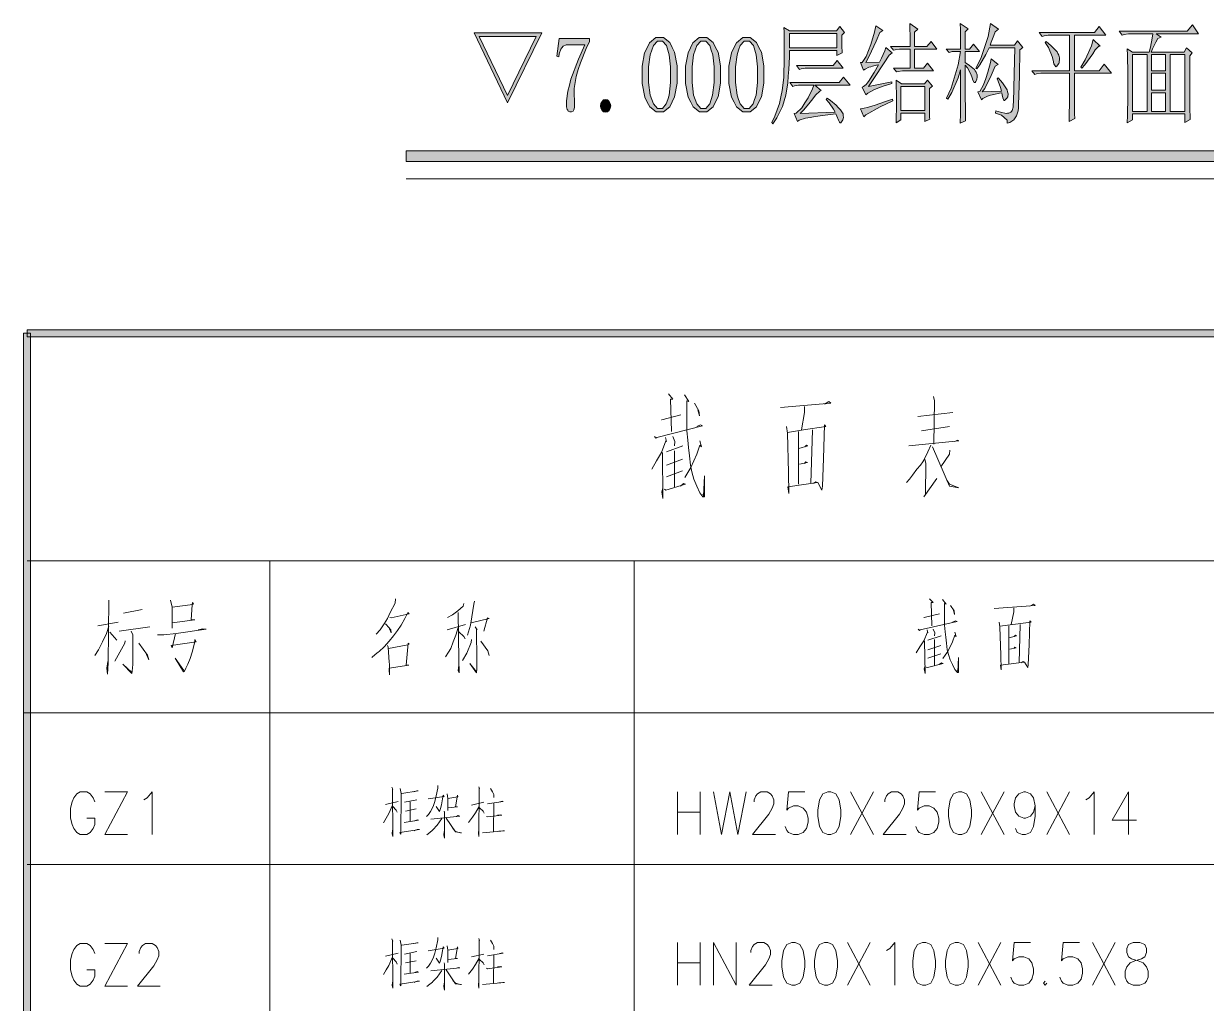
# Model space of a CAD drawing. Header units: millimetres. Extents: x 0 to 586, y 0 to 414.
# Drawn here: x 124.9 to 201.7, y 64.6 to 128.3 of the extents above; entities that cross this region are included whole.
import ezdxf

# ---------------------------------------------------------------- set-up
doc = ezdxf.new("R2010")
doc.units = ezdxf.units.MM

msp = doc.modelspace()

# ---------------------------------------------------------------- hatches: boundary and pattern name
h = msp.add_hatch(color=0)
h.paths.add_polyline_path([(156.308778, 123.105333), (154.125083, 127.649111), (158.531278, 127.649111)])
h.paths.add_polyline_path([(156.308778, 123.599222), (158.157333, 127.426861), (154.456694, 127.426861)])
h = msp.add_hatch(color=0)
h.paths.add_polyline_path([(173.467889, 121.842389), (173.676028, 122.241028), (173.975889, 123.066528), (174.064083, 123.493389), (174.152278, 123.92025), (174.251056, 124.766917), (174.261639, 125.186722), (174.272222, 125.606528), (174.282806, 126.379111), (174.282806, 126.731889), (174.282806, 127.081139), (174.272222, 127.723194), (174.261639, 128.012472), (174.614417, 127.790222), (177.676528, 127.790222), (177.89525, 128.065389), (178.205694, 127.677333), (178.029306, 127.511528), (178.029306, 127.359833), (178.029306, 127.052917), (178.029306, 126.894167), (178.029306, 126.735417), (178.039889, 126.467306), (178.050472, 126.354417), (177.697694, 126.192139), (177.697694, 126.520222), (174.614417, 126.520222), (174.614417, 126.107472), (174.579139, 125.267861), (174.547389, 124.841), (174.515639, 124.414139), (174.378056, 123.616861), (174.272222, 123.246444), (174.166389, 122.8725), (173.7995, 122.131667), (173.534917, 121.757722)])
h.paths.add_polyline_path([(174.614417, 127.624417), (174.614417, 126.686028), (177.697694, 126.686028), (177.697694, 127.624417)])
h = msp.add_hatch(color=0)
h.dxf.hatch_style = 2
h.paths.add_polyline_path([(179.747333, 124.177778), (181.267806, 124.481167), (181.267806, 124.371806), (181.13375, 124.329472), (180.713944, 124.184833), (180.428194, 124.082528), (180.142444, 123.980222), (179.722639, 123.750917), (179.592111, 123.627444), (179.348694, 124.124861), (179.436889, 124.167194), (179.602694, 124.304778), (179.680306, 124.400028), (179.757917, 124.495278), (180.121278, 125.087944), (180.407028, 125.585361), (180.2765, 125.557139), (180.0225, 125.493639), (179.899028, 125.461889), (179.779083, 125.426611), (179.549778, 125.310194), (179.436889, 125.225528), (179.239333, 125.722944), (179.348694, 125.722944), (179.60975, 126.114528), (179.757917, 126.506111), (179.906083, 126.901222), (180.142444, 127.705556), (180.230639, 128.118306), (180.692778, 127.814917), (180.495222, 127.677333), (180.262389, 127.127), (179.810833, 126.149806), (179.592111, 125.722944), (180.474056, 125.751167), (180.604583, 126.012222), (180.81625, 126.492), (180.890333, 126.71425), (181.288972, 126.354417), (181.091417, 126.216833), (180.780972, 125.708833), (180.110694, 124.689306)])
h = msp.add_hatch(color=0)
h.dxf.hatch_style = 2
h.paths.add_polyline_path([(182.456667, 126.770694), (182.456667, 127.335139), (182.446083, 128.075972), (182.4355, 128.255889), (182.961139, 127.899583), (182.742417, 127.705556), (182.742417, 126.770694), (183.557333, 126.770694), (183.821917, 127.102306), (184.195861, 126.604889), (182.742417, 126.604889), (182.742417, 125.366639), (183.338611, 125.366639), (183.599667, 125.694722), (183.977139, 125.200833), (182.103889, 125.200833), (181.95925, 125.200833), (181.694667, 125.1585), (181.574722, 125.116167), (181.377167, 125.366639), (182.456667, 125.366639), (182.456667, 126.604889), (181.906333, 126.604889), (181.761694, 126.604889), (181.497111, 126.562556), (181.377167, 126.52375), (181.179611, 126.770694)])
h = msp.add_hatch(color=0)
h.dxf.hatch_style = 2
h.paths.add_polyline_path([(186.047944, 125.557139), (186.047944, 124.054306), (186.058528, 122.251611), (186.069111, 121.948222), (185.716333, 121.782417), (185.726917, 122.403306), (185.7375, 124.138972), (185.7375, 125.25375), (185.585806, 124.731639), (185.176583, 123.779139), (184.922583, 123.352278), (184.834389, 123.408722), (185.130722, 124.068417), (185.585806, 125.585361), (185.7375, 126.439083), (185.187167, 126.439083), (184.989611, 126.382639), (184.813222, 126.601361), (185.7375, 126.601361), (185.7375, 127.056444), (185.726917, 127.885472), (185.716333, 128.255889), (186.224333, 127.924278), (186.047944, 127.733778), (186.047944, 126.601361), (186.312528, 126.601361), (186.577111, 126.932972), (186.972222, 126.439083), (186.047944, 126.439083), (186.047944, 125.722944), (186.312528, 125.543028), (186.637083, 125.274917), (186.697056, 125.183194), (186.757028, 125.095), (186.817, 124.922139), (186.817, 124.841), (186.817, 124.784556), (186.788778, 124.654028), (186.764083, 124.579944), (186.735861, 124.502333), (186.686472, 124.42825), (186.661778, 124.42825), (186.630028, 124.42825), (186.541833, 124.579944), (186.488917, 124.731639), (186.411306, 124.964472), (186.189056, 125.377222)])
h = msp.add_hatch(color=0)
h.dxf.hatch_style = 2
h.paths.add_polyline_path([(187.589583, 126.689556), (187.392028, 126.262694), (186.993389, 125.574778), (186.795833, 125.313722), (186.728806, 125.366639), (187.060417, 125.987528), (187.533139, 127.430389), (187.677778, 128.255889), (188.206944, 127.899583), (187.984694, 127.733778), (187.8965, 127.486833), (187.730694, 127.045861), (187.653083, 126.855361), (189.240583, 126.855361), (189.438139, 127.130528), (189.790917, 126.717778), (189.593361, 126.551972), (189.561611, 124.869222), (189.512222, 122.988917), (189.494583, 122.791361), (189.476944, 122.590278), (189.374639, 122.265722), (189.286444, 122.14225), (189.19825, 122.018778), (188.933667, 121.838861), (188.757278, 121.782417), (188.767861, 121.976444), (188.393917, 122.308056), (188.005861, 122.445639), (188.030556, 122.583222), (188.326889, 122.498556), (188.707889, 122.424472), (188.789028, 122.431528), (188.870167, 122.438583), (188.997167, 122.498556), (189.043028, 122.555), (189.085361, 122.611444), (189.148861, 122.830167), (189.162972, 122.995972), (189.180611, 123.161778), (189.23, 125.006806), (189.26175, 126.689556)])
h = msp.add_hatch(color=0)
h.dxf.hatch_style = 2
h.paths.add_polyline_path([(193.138778, 123.302889), (193.138778, 122.9995), (193.149361, 122.392722), (193.163472, 122.089333), (192.786, 121.898833), (192.800111, 122.325694), (192.810694, 123.09475), (192.810694, 123.440472), (192.810694, 125.038556), (191.092667, 125.038556), (190.948028, 125.038556), (190.683444, 124.996222), (190.5635, 124.953889), (190.365944, 125.200833), (192.810694, 125.200833), (192.810694, 127.511528), (191.575972, 127.511528), (191.431333, 127.511528), (191.16675, 127.469194), (191.046806, 127.430389), (190.84925, 127.677333), (194.440528, 127.677333), (194.747444, 128.065389), (195.188417, 127.511528), (193.138778, 127.511528), (193.138778, 125.200833), (194.747444, 125.200833), (195.079056, 125.617111), (195.541194, 125.038556), (193.138778, 125.038556)])
h = msp.add_hatch(color=0)
h.paths.add_polyline_path([(197.985944, 126.410861), (198.074139, 126.728361), (198.194083, 127.321028), (198.229361, 127.596194), (196.81825, 127.596194), (196.652444, 127.596194), (196.366694, 127.553861), (196.24675, 127.511528), (196.049194, 127.762), (200.455389, 127.762), (200.804639, 128.171222), (201.203278, 127.596194), (198.448083, 127.596194), (198.779694, 127.373944), (198.557444, 127.292806), (198.426917, 127.059972), (198.208194, 126.615472), (198.12, 126.410861), (200.279, 126.410861), (200.430694, 126.686028), (200.783472, 126.354417), (200.62825, 126.163917), (200.62825, 124.925667), (200.642361, 122.858389), (200.652944, 122.032889), (200.321333, 121.842389), (200.321333, 122.389194), (196.906444, 122.389194), (196.906444, 122.004667), (196.574833, 121.814167), (196.588944, 122.293944), (196.599528, 123.528667), (196.599528, 124.276556), (196.599528, 125.027972), (196.588944, 126.202722), (196.574833, 126.629583), (196.906444, 126.410861)])
h.paths.add_polyline_path([(199.351194, 126.245056), (199.351194, 122.555), (200.321333, 122.555), (200.321333, 126.245056)])
h.paths.add_polyline_path([(196.906444, 126.245056), (196.906444, 122.555), (197.855417, 122.555), (197.855417, 126.245056)])
h.paths.add_polyline_path([(198.141167, 123.772083), (198.141167, 122.555), (199.065444, 122.555), (199.065444, 123.772083)])
h.paths.add_polyline_path([(198.141167, 125.0315), (198.141167, 123.934361), (199.065444, 123.934361), (199.065444, 125.0315)])
h.paths.add_polyline_path([(198.141167, 126.245056), (198.141167, 125.197306), (199.065444, 125.197306), (199.065444, 126.245056)])
h = msp.add_hatch(color=0)
h.dxf.hatch_style = 2
h.paths.add_polyline_path([(161.63925, 127.102306), (161.406417, 126.633111), (161.036, 125.715889), (160.898417, 125.271389), (160.760833, 124.823361), (160.62325, 124.043722), (160.62325, 123.712111), (160.62325, 123.659194), (160.633833, 123.5075), (160.644417, 123.408722), (160.644417, 123.299361), (160.644417, 123.052417), (160.644417, 122.914833), (160.644417, 122.805472), (160.616194, 122.653778), (160.587972, 122.611444), (160.563278, 122.569111), (160.468028, 122.526778), (160.401, 122.526778), (160.348083, 122.526778), (160.252833, 122.576167), (160.217556, 122.625556), (160.17875, 122.671417), (160.139944, 122.844278), (160.139944, 122.96775), (160.139944, 123.232333), (160.231667, 123.877917), (160.326917, 124.262444), (160.418639, 124.6505), (160.923111, 125.959306), (161.328806, 126.880056), (160.228139, 126.880056), (160.104667, 126.880056), (159.914167, 126.784806), (159.840083, 126.689556), (159.769528, 126.594306), (159.667222, 126.305028), (159.631944, 126.111), (159.501417, 126.14275), (159.653111, 127.296333), (161.63925, 127.296333)])
h = msp.add_hatch(color=0)
h.paths.add_polyline_path([(166.197139, 122.526778), (165.95725, 122.526778), (165.548028, 122.844278), (165.382222, 123.161778), (165.216417, 123.479278), (165.054139, 124.375333), (165.054139, 124.953889), (165.054139, 125.490111), (165.212889, 126.357944), (165.371639, 126.689556), (165.530389, 127.017639), (165.943139, 127.34925), (166.197139, 127.34925), (166.440556, 127.34925), (166.842722, 127.03175), (167.001472, 126.71425), (167.160222, 126.400278), (167.318972, 125.518333), (167.318972, 124.953889), (167.318972, 124.389444), (167.160222, 123.500444), (167.001472, 123.175889), (166.842722, 122.851333), (166.440556, 122.526778)])
h.paths.add_polyline_path([(166.197139, 127.127), (166.041917, 127.127), (165.784389, 126.830667), (165.678556, 126.534333), (165.57625, 126.238), (165.470417, 125.447778), (165.470417, 124.953889), (165.470417, 124.42825), (165.57625, 123.616861), (165.678556, 123.327583), (165.784389, 123.038306), (166.041917, 122.749028), (166.197139, 122.749028), (166.362944, 122.749028), (166.620472, 123.038306), (166.715722, 123.327583), (166.807444, 123.616861), (166.902694, 124.42825), (166.902694, 124.953889), (166.902694, 125.447778), (166.8145, 126.238), (166.726306, 126.534333), (166.638111, 126.830667), (166.373528, 127.127)])
h = msp.add_hatch(color=0)
h.paths.add_polyline_path([(169.015833, 122.526778), (168.775944, 122.526778), (168.366722, 122.844278), (168.204444, 123.161778), (168.038639, 123.479278), (167.872833, 124.375333), (167.872833, 124.953889), (167.872833, 125.490111), (168.031583, 126.357944), (168.190333, 126.689556), (168.352611, 127.017639), (168.765361, 127.34925), (169.015833, 127.34925), (169.25925, 127.34925), (169.661417, 127.03175), (169.820167, 126.71425), (169.978917, 126.400278), (170.141194, 125.518333), (170.141194, 124.953889), (170.141194, 124.389444), (169.978917, 123.500444), (169.820167, 123.175889), (169.661417, 122.851333), (169.25925, 122.526778)])
h.paths.add_polyline_path([(169.015833, 127.127), (168.864139, 127.127), (168.603083, 126.830667), (168.500778, 126.534333), (168.394944, 126.238), (168.289111, 125.447778), (168.289111, 124.953889), (168.289111, 124.42825), (168.394944, 123.616861), (168.500778, 123.327583), (168.603083, 123.038306), (168.864139, 122.749028), (169.015833, 122.749028), (169.181639, 122.749028), (169.442694, 123.038306), (169.534417, 123.327583), (169.629667, 123.616861), (169.721389, 124.42825), (169.721389, 124.953889), (169.721389, 125.447778), (169.633194, 126.238), (169.545, 126.534333), (169.456806, 126.830667), (169.192222, 127.127)])
h = msp.add_hatch(color=0)
h.paths.add_polyline_path([(171.838056, 122.526778), (171.594639, 122.526778), (171.188944, 122.844278), (171.023139, 123.161778), (170.857333, 123.479278), (170.691528, 124.375333), (170.691528, 124.953889), (170.691528, 125.490111), (170.850278, 126.357944), (171.012556, 126.689556), (171.171306, 127.017639), (171.584056, 127.34925), (171.838056, 127.34925), (172.077944, 127.34925), (172.480111, 127.03175), (172.642389, 126.71425), (172.801139, 126.400278), (172.959889, 125.518333), (172.959889, 124.953889), (172.959889, 124.389444), (172.801139, 123.500444), (172.642389, 123.175889), (172.480111, 122.851333), (172.077944, 122.526778)])
h.paths.add_polyline_path([(171.838056, 127.127), (171.682833, 127.127), (171.425306, 126.830667), (171.319472, 126.534333), (171.213639, 126.238), (171.111333, 125.447778), (171.111333, 124.953889), (171.111333, 124.42825), (171.213639, 123.616861), (171.319472, 123.327583), (171.425306, 123.038306), (171.682833, 122.749028), (171.838056, 122.749028), (172.003861, 122.749028), (172.261389, 123.038306), (172.353111, 123.327583), (172.448361, 123.616861), (172.543611, 124.42825), (172.543611, 124.953889), (172.543611, 125.447778), (172.455417, 126.238), (172.367222, 126.534333), (172.279028, 126.830667), (172.014444, 127.127)])
h = msp.add_hatch(color=0)
h.dxf.hatch_style = 2
h.paths.add_polyline_path([(191.311389, 127.098778), (191.632417, 126.8095), (192.006361, 126.417917), (192.059278, 126.315611), (192.115722, 126.213306), (192.172167, 126.029861), (192.172167, 125.945194), (192.172167, 125.906389), (192.154528, 125.800556), (192.136889, 125.740583), (192.122778, 125.677083), (192.045167, 125.560667), (191.985194, 125.504222), (191.921694, 125.451306), (191.808806, 125.641806), (191.752361, 125.892278), (191.695917, 126.125111), (191.445444, 126.700139), (191.244361, 127.042333)])
h = msp.add_hatch(color=0)
h.dxf.hatch_style = 2
h.paths.add_polyline_path([(194.352333, 127.236361), (194.814472, 126.795389), (194.726278, 126.795389), (194.482861, 126.548444), (194.331167, 126.3015), (194.165361, 126.054556), (193.812583, 125.588889), (193.625611, 125.366639), (193.558583, 125.423083), (193.844333, 125.902861), (194.242972, 126.8095)])
h = msp.add_hatch(color=0)
h.dxf.hatch_style = 2
h.paths.add_polyline_path([(175.076556, 125.532444), (177.454278, 125.532444), (177.718861, 125.864056), (178.1175, 125.366639), (175.803278, 125.366639), (175.637472, 125.366639), (175.372889, 125.327833), (175.274111, 125.2855)])
h = msp.add_hatch(color=0)
h.dxf.hatch_style = 2
h.paths.add_polyline_path([(187.148611, 123.821472), (188.4045, 123.877917), (188.337472, 124.11075), (188.192833, 124.509389), (188.11875, 124.675194), (188.18225, 124.731639), (188.457417, 124.414139), (188.767861, 123.966111), (188.799611, 123.835583), (188.834889, 123.705056), (188.806667, 123.496917), (188.746694, 123.422833), (188.683194, 123.345222), (188.602056, 123.271139), (188.580889, 123.271139), (188.556194, 123.271139), (188.520917, 123.327583), (188.503278, 123.3805), (188.485639, 123.436944), (188.446833, 123.627444), (188.425667, 123.765028), (188.259861, 123.740333), (187.892972, 123.655667), (187.688361, 123.60275), (187.48375, 123.546306), (187.190944, 123.394611), (187.10275, 123.299361), (186.862861, 123.821472), (186.982806, 123.849694), (187.240333, 124.283611), (187.377917, 124.689306), (187.5155, 125.095), (187.688361, 125.733528), (187.720111, 125.969889), (188.18225, 125.610056), (187.984694, 125.500694), (187.730694, 124.883333), (187.314417, 124.040194)])
h = msp.add_hatch(color=0)
h.dxf.hatch_style = 2
h.paths.add_polyline_path([(177.080333, 123.408722), (177.288472, 123.257028), (177.648306, 122.953639), (177.796472, 122.801944), (177.944639, 122.65025), (178.106917, 122.389194), (178.1175, 122.279833), (178.128083, 122.170472), (178.092806, 122.001139), (178.050472, 121.937639), (178.004611, 121.877667), (177.951694, 121.814167), (177.941111, 121.814167), (177.905833, 121.814167), (177.8635, 121.8565), (177.852917, 121.895306), (177.807056, 121.994083), (177.697694, 122.241028), (177.630667, 122.389194), (177.115611, 122.336278), (176.283056, 122.226917), (175.969083, 122.170472), (175.655111, 122.117556), (175.242361, 121.979972), (175.143583, 121.895306), (174.921333, 122.420944), (175.065972, 122.435056), (175.41875, 122.77725), (175.626889, 123.108861), (175.835028, 123.436944), (176.124306, 124.0155), (176.198389, 124.262444), (175.362306, 124.262444), (175.217667, 124.262444), (174.956611, 124.223639), (174.833139, 124.181306), (174.635583, 124.42825), (177.852917, 124.42825), (178.138667, 124.788083), (178.558472, 124.262444), (176.265417, 124.262444), (176.685222, 123.906139), (176.586444, 123.863806), (176.311278, 123.60275), (176.134889, 123.3805), (175.9585, 123.147667), (175.549278, 122.664361), (175.319972, 122.417417), (177.588333, 122.502083), (177.489556, 122.692583), (177.200278, 123.105333), (177.013306, 123.327583)])
h = msp.add_hatch(color=0)
h.paths.add_polyline_path([(181.553556, 121.814167), (181.564139, 122.117556), (181.574722, 122.816056), (181.574722, 123.218222), (181.574722, 123.616861), (181.564139, 124.304778), (181.553556, 124.594056), (181.906333, 124.343583), (183.402111, 124.343583), (183.599667, 124.594056), (183.910111, 124.206), (183.712556, 124.043722), (183.712556, 122.914833), (183.712556, 122.611444), (183.723139, 122.184583), (183.733722, 122.061111), (183.426806, 121.895306), (183.426806, 122.445639), (181.860472, 122.445639), (181.860472, 122.004667)])
h.paths.add_polyline_path([(181.860472, 124.181306), (181.860472, 122.611444), (183.426806, 122.611444), (183.426806, 124.181306)])
h = msp.add_hatch(color=0)
edge = h.paths.add_edge_path()
edge.add_ellipse((162.674653, 122.916597), major_axis=(0, 0.414514), ratio=0.795745, start_angle=0, end_angle=360)
h = msp.add_hatch(color=0)
h.dxf.hatch_style = 2
h.paths.add_polyline_path([(179.461583, 122.198694), (179.239333, 122.720806), (179.394556, 122.749028), (179.761444, 122.837222), (179.976639, 122.900722), (180.191833, 122.960694), (180.858583, 123.19), (181.310139, 123.352278), (181.331306, 123.242917), (180.516389, 122.844278), (179.581528, 122.322167)])
h = msp.add_hatch(color=0)
h.dxf.hatch_style = 2
h.paths.add_polyline_path([(149.722417, 119.309444), (149.722417, 120.000889), (208.904417, 120.000889), (208.904417, 119.309444)])
h = msp.add_hatch(color=0)
h.dxf.hatch_style = 2
h.paths.add_polyline_path([(125.084417, 107.921778), (125.084417, 108.36275), (243.391972, 108.36275), (243.391972, 107.921778)])
h = msp.add_hatch(color=0)
h.dxf.hatch_style = 2
h.paths.add_polyline_path([(124.862167, 108.1405), (125.306667, 108.1405), (125.306667, 83.495444), (124.862167, 83.495444)])
h = msp.add_hatch(color=0)
h.dxf.hatch_style = 2
h.paths.add_polyline_path([(124.862167, 83.495444), (125.306667, 83.495444), (125.306667, 14.481528), (124.862167, 14.481528)])

# ---------------------------------------------------------------- linework, layer by layer
at = {"color": 0, "lineweight": 0}
for points in [[(156.308778, 123.105333), (154.125083, 127.649111), (158.531278, 127.649111)], [(173.467889, 121.842389), (173.676028, 122.241028), (173.975889, 123.066528), (174.064083, 123.493389), (174.152278, 123.92025), (174.251056, 124.766917), (174.261639, 125.186722), (174.272222, 125.606528), (174.282806, 126.379111), (174.282806, 126.731889), (174.282806, 127.081139), (174.272222, 127.723194), (174.261639, 128.012472), (174.614417, 127.790222), (177.676528, 127.790222), (177.89525, 128.065389), (178.205694, 127.677333), (178.029306, 127.511528), (178.029306, 127.359833), (178.029306, 127.052917), (178.029306, 126.894167), (178.029306, 126.735417), (178.039889, 126.467306), (178.050472, 126.354417), (177.697694, 126.192139), (177.697694, 126.520222), (174.614417, 126.520222), (174.614417, 126.107472), (174.579139, 125.267861), (174.547389, 124.841), (174.515639, 124.414139), (174.378056, 123.616861), (174.272222, 123.246444), (174.166389, 122.8725), (173.7995, 122.131667), (173.534917, 121.757722)], [(174.614417, 127.624417), (174.614417, 126.686028), (177.697694, 126.686028), (177.697694, 127.624417)], [(179.747333, 124.177778), (181.267806, 124.481167), (181.267806, 124.371806), (181.13375, 124.329472), (180.713944, 124.184833), (180.428194, 124.082528), (180.142444, 123.980222), (179.722639, 123.750917), (179.592111, 123.627444), (179.348694, 124.124861), (179.436889, 124.167194), (179.602694, 124.304778), (179.680306, 124.400028), (179.757917, 124.495278), (180.121278, 125.087944), (180.407028, 125.585361), (180.2765, 125.557139), (180.0225, 125.493639), (179.899028, 125.461889), (179.779083, 125.426611), (179.549778, 125.310194), (179.436889, 125.225528), (179.239333, 125.722944), (179.348694, 125.722944), (179.60975, 126.114528), (179.757917, 126.506111), (179.906083, 126.901222), (180.142444, 127.705556), (180.230639, 128.118306), (180.692778, 127.814917), (180.495222, 127.677333), (180.262389, 127.127), (179.810833, 126.149806), (179.592111, 125.722944), (180.474056, 125.751167), (180.604583, 126.012222), (180.81625, 126.492), (180.890333, 126.71425), (181.288972, 126.354417), (181.091417, 126.216833), (180.780972, 125.708833), (180.110694, 124.689306)], [(182.456667, 126.770694), (182.456667, 127.335139), (182.446083, 128.075972), (182.4355, 128.255889), (182.961139, 127.899583), (182.742417, 127.705556), (182.742417, 126.770694), (183.557333, 126.770694), (183.821917, 127.102306), (184.195861, 126.604889), (182.742417, 126.604889), (182.742417, 125.366639), (183.338611, 125.366639), (183.599667, 125.694722), (183.977139, 125.200833), (182.103889, 125.200833), (181.95925, 125.200833), (181.694667, 125.1585), (181.574722, 125.116167), (181.377167, 125.366639), (182.456667, 125.366639), (182.456667, 126.604889), (181.906333, 126.604889), (181.761694, 126.604889), (181.497111, 126.562556), (181.377167, 126.52375), (181.179611, 126.770694)], [(186.047944, 125.557139), (186.047944, 124.054306), (186.058528, 122.251611), (186.069111, 121.948222), (185.716333, 121.782417), (185.726917, 122.403306), (185.7375, 124.138972), (185.7375, 125.25375), (185.585806, 124.731639), (185.176583, 123.779139), (184.922583, 123.352278), (184.834389, 123.408722), (185.130722, 124.068417), (185.585806, 125.585361), (185.7375, 126.439083), (185.187167, 126.439083), (184.989611, 126.382639), (184.813222, 126.601361), (185.7375, 126.601361), (185.7375, 127.056444), (185.726917, 127.885472), (185.716333, 128.255889), (186.224333, 127.924278), (186.047944, 127.733778), (186.047944, 126.601361), (186.312528, 126.601361), (186.577111, 126.932972), (186.972222, 126.439083), (186.047944, 126.439083), (186.047944, 125.722944), (186.312528, 125.543028), (186.637083, 125.274917), (186.697056, 125.183194), (186.757028, 125.095), (186.817, 124.922139), (186.817, 124.841), (186.817, 124.784556), (186.788778, 124.654028), (186.764083, 124.579944), (186.735861, 124.502333), (186.686472, 124.42825), (186.661778, 124.42825), (186.630028, 124.42825), (186.541833, 124.579944), (186.488917, 124.731639), (186.411306, 124.964472), (186.189056, 125.377222)], [(187.589583, 126.689556), (187.392028, 126.262694), (186.993389, 125.574778), (186.795833, 125.313722), (186.728806, 125.366639), (187.060417, 125.987528), (187.533139, 127.430389), (187.677778, 128.255889), (188.206944, 127.899583), (187.984694, 127.733778), (187.8965, 127.486833), (187.730694, 127.045861), (187.653083, 126.855361), (189.240583, 126.855361), (189.438139, 127.130528), (189.790917, 126.717778), (189.593361, 126.551972), (189.561611, 124.869222), (189.512222, 122.988917), (189.494583, 122.791361), (189.476944, 122.590278), (189.374639, 122.265722), (189.286444, 122.14225), (189.19825, 122.018778), (188.933667, 121.838861), (188.757278, 121.782417), (188.767861, 121.976444), (188.393917, 122.308056), (188.005861, 122.445639), (188.030556, 122.583222), (188.326889, 122.498556), (188.707889, 122.424472), (188.789028, 122.431528), (188.870167, 122.438583), (188.997167, 122.498556), (189.043028, 122.555), (189.085361, 122.611444), (189.148861, 122.830167), (189.162972, 122.995972), (189.180611, 123.161778), (189.23, 125.006806), (189.26175, 126.689556)], [(193.138778, 123.302889), (193.138778, 122.9995), (193.149361, 122.392722), (193.163472, 122.089333), (192.786, 121.898833), (192.800111, 122.325694), (192.810694, 123.09475), (192.810694, 123.440472), (192.810694, 125.038556), (191.092667, 125.038556), (190.948028, 125.038556), (190.683444, 124.996222), (190.5635, 124.953889), (190.365944, 125.200833), (192.810694, 125.200833), (192.810694, 127.511528), (191.575972, 127.511528), (191.431333, 127.511528), (191.16675, 127.469194), (191.046806, 127.430389), (190.84925, 127.677333), (194.440528, 127.677333), (194.747444, 128.065389), (195.188417, 127.511528), (193.138778, 127.511528), (193.138778, 125.200833), (194.747444, 125.200833), (195.079056, 125.617111), (195.541194, 125.038556), (193.138778, 125.038556)], [(197.985944, 126.410861), (198.074139, 126.728361), (198.194083, 127.321028), (198.229361, 127.596194), (196.81825, 127.596194), (196.652444, 127.596194), (196.366694, 127.553861), (196.24675, 127.511528), (196.049194, 127.762), (200.455389, 127.762), (200.804639, 128.171222), (201.203278, 127.596194), (198.448083, 127.596194), (198.779694, 127.373944), (198.557444, 127.292806), (198.426917, 127.059972), (198.208194, 126.615472), (198.12, 126.410861), (200.279, 126.410861), (200.430694, 126.686028), (200.783472, 126.354417), (200.62825, 126.163917), (200.62825, 124.925667), (200.642361, 122.858389), (200.652944, 122.032889), (200.321333, 121.842389), (200.321333, 122.389194), (196.906444, 122.389194), (196.906444, 122.004667), (196.574833, 121.814167), (196.588944, 122.293944), (196.599528, 123.528667), (196.599528, 124.276556), (196.599528, 125.027972), (196.588944, 126.202722), (196.574833, 126.629583), (196.906444, 126.410861)], [(156.308778, 123.599222), (158.157333, 127.426861), (154.456694, 127.426861)], [(161.63925, 127.102306), (161.406417, 126.633111), (161.036, 125.715889), (160.898417, 125.271389), (160.760833, 124.823361), (160.62325, 124.043722), (160.62325, 123.712111), (160.62325, 123.659194), (160.633833, 123.5075), (160.644417, 123.408722), (160.644417, 123.299361), (160.644417, 123.052417), (160.644417, 122.914833), (160.644417, 122.805472), (160.616194, 122.653778), (160.587972, 122.611444), (160.563278, 122.569111), (160.468028, 122.526778), (160.401, 122.526778), (160.348083, 122.526778), (160.252833, 122.576167), (160.217556, 122.625556), (160.17875, 122.671417), (160.139944, 122.844278), (160.139944, 122.96775), (160.139944, 123.232333), (160.231667, 123.877917), (160.326917, 124.262444), (160.418639, 124.6505), (160.923111, 125.959306), (161.328806, 126.880056), (160.228139, 126.880056), (160.104667, 126.880056), (159.914167, 126.784806), (159.840083, 126.689556), (159.769528, 126.594306), (159.667222, 126.305028), (159.631944, 126.111), (159.501417, 126.14275), (159.653111, 127.296333), (161.63925, 127.296333)], [(166.197139, 122.526778), (165.95725, 122.526778), (165.548028, 122.844278), (165.382222, 123.161778), (165.216417, 123.479278), (165.054139, 124.375333), (165.054139, 124.953889), (165.054139, 125.490111), (165.212889, 126.357944), (165.371639, 126.689556), (165.530389, 127.017639), (165.943139, 127.34925), (166.197139, 127.34925), (166.440556, 127.34925), (166.842722, 127.03175), (167.001472, 126.71425), (167.160222, 126.400278), (167.318972, 125.518333), (167.318972, 124.953889), (167.318972, 124.389444), (167.160222, 123.500444), (167.001472, 123.175889), (166.842722, 122.851333), (166.440556, 122.526778)], [(166.197139, 127.127), (166.041917, 127.127), (165.784389, 126.830667), (165.678556, 126.534333), (165.57625, 126.238), (165.470417, 125.447778), (165.470417, 124.953889), (165.470417, 124.42825), (165.57625, 123.616861), (165.678556, 123.327583), (165.784389, 123.038306), (166.041917, 122.749028), (166.197139, 122.749028), (166.362944, 122.749028), (166.620472, 123.038306), (166.715722, 123.327583), (166.807444, 123.616861), (166.902694, 124.42825), (166.902694, 124.953889), (166.902694, 125.447778), (166.8145, 126.238), (166.726306, 126.534333), (166.638111, 126.830667), (166.373528, 127.127)], [(169.015833, 122.526778), (168.775944, 122.526778), (168.366722, 122.844278), (168.204444, 123.161778), (168.038639, 123.479278), (167.872833, 124.375333), (167.872833, 124.953889), (167.872833, 125.490111), (168.031583, 126.357944), (168.190333, 126.689556), (168.352611, 127.017639), (168.765361, 127.34925), (169.015833, 127.34925), (169.25925, 127.34925), (169.661417, 127.03175), (169.820167, 126.71425), (169.978917, 126.400278), (170.141194, 125.518333), (170.141194, 124.953889), (170.141194, 124.389444), (169.978917, 123.500444), (169.820167, 123.175889), (169.661417, 122.851333), (169.25925, 122.526778)], [(169.015833, 127.127), (168.864139, 127.127), (168.603083, 126.830667), (168.500778, 126.534333), (168.394944, 126.238), (168.289111, 125.447778), (168.289111, 124.953889), (168.289111, 124.42825), (168.394944, 123.616861), (168.500778, 123.327583), (168.603083, 123.038306), (168.864139, 122.749028), (169.015833, 122.749028), (169.181639, 122.749028), (169.442694, 123.038306), (169.534417, 123.327583), (169.629667, 123.616861), (169.721389, 124.42825), (169.721389, 124.953889), (169.721389, 125.447778), (169.633194, 126.238), (169.545, 126.534333), (169.456806, 126.830667), (169.192222, 127.127)], [(171.838056, 122.526778), (171.594639, 122.526778), (171.188944, 122.844278), (171.023139, 123.161778), (170.857333, 123.479278), (170.691528, 124.375333), (170.691528, 124.953889), (170.691528, 125.490111), (170.850278, 126.357944), (171.012556, 126.689556), (171.171306, 127.017639), (171.584056, 127.34925), (171.838056, 127.34925), (172.077944, 127.34925), (172.480111, 127.03175), (172.642389, 126.71425), (172.801139, 126.400278), (172.959889, 125.518333), (172.959889, 124.953889), (172.959889, 124.389444), (172.801139, 123.500444), (172.642389, 123.175889), (172.480111, 122.851333), (172.077944, 122.526778)], [(171.838056, 127.127), (171.682833, 127.127), (171.425306, 126.830667), (171.319472, 126.534333), (171.213639, 126.238), (171.111333, 125.447778), (171.111333, 124.953889), (171.111333, 124.42825), (171.213639, 123.616861), (171.319472, 123.327583), (171.425306, 123.038306), (171.682833, 122.749028), (171.838056, 122.749028), (172.003861, 122.749028), (172.261389, 123.038306), (172.353111, 123.327583), (172.448361, 123.616861), (172.543611, 124.42825), (172.543611, 124.953889), (172.543611, 125.447778), (172.455417, 126.238), (172.367222, 126.534333), (172.279028, 126.830667), (172.014444, 127.127)], [(191.311389, 127.098778), (191.632417, 126.8095), (192.006361, 126.417917), (192.059278, 126.315611), (192.115722, 126.213306), (192.172167, 126.029861), (192.172167, 125.945194), (192.172167, 125.906389), (192.154528, 125.800556), (192.136889, 125.740583), (192.122778, 125.677083), (192.045167, 125.560667), (191.985194, 125.504222), (191.921694, 125.451306), (191.808806, 125.641806), (191.752361, 125.892278), (191.695917, 126.125111), (191.445444, 126.700139), (191.244361, 127.042333)], [(194.352333, 127.236361), (194.814472, 126.795389), (194.726278, 126.795389), (194.482861, 126.548444), (194.331167, 126.3015), (194.165361, 126.054556), (193.812583, 125.588889), (193.625611, 125.366639), (193.558583, 125.423083), (193.844333, 125.902861), (194.242972, 126.8095)], [(196.906444, 126.245056), (196.906444, 122.555), (197.855417, 122.555), (197.855417, 126.245056)], [(198.141167, 126.245056), (198.141167, 125.197306), (199.065444, 125.197306), (199.065444, 126.245056)], [(199.351194, 126.245056), (199.351194, 122.555), (200.321333, 122.555), (200.321333, 126.245056)], [(175.076556, 125.532444), (177.454278, 125.532444), (177.718861, 125.864056), (178.1175, 125.366639), (175.803278, 125.366639), (175.637472, 125.366639), (175.372889, 125.327833), (175.274111, 125.2855)], [(187.148611, 123.821472), (188.4045, 123.877917), (188.337472, 124.11075), (188.192833, 124.509389), (188.11875, 124.675194), (188.18225, 124.731639), (188.457417, 124.414139), (188.767861, 123.966111), (188.799611, 123.835583), (188.834889, 123.705056), (188.806667, 123.496917), (188.746694, 123.422833), (188.683194, 123.345222), (188.602056, 123.271139), (188.580889, 123.271139), (188.556194, 123.271139), (188.520917, 123.327583), (188.503278, 123.3805), (188.485639, 123.436944), (188.446833, 123.627444), (188.425667, 123.765028), (188.259861, 123.740333), (187.892972, 123.655667), (187.688361, 123.60275), (187.48375, 123.546306), (187.190944, 123.394611), (187.10275, 123.299361), (186.862861, 123.821472), (186.982806, 123.849694), (187.240333, 124.283611), (187.377917, 124.689306), (187.5155, 125.095), (187.688361, 125.733528), (187.720111, 125.969889), (188.18225, 125.610056), (187.984694, 125.500694), (187.730694, 124.883333), (187.314417, 124.040194)], [(177.080333, 123.408722), (177.288472, 123.257028), (177.648306, 122.953639), (177.796472, 122.801944), (177.944639, 122.65025), (178.106917, 122.389194), (178.1175, 122.279833), (178.128083, 122.170472), (178.092806, 122.001139), (178.050472, 121.937639), (178.004611, 121.877667), (177.951694, 121.814167), (177.941111, 121.814167), (177.905833, 121.814167), (177.8635, 121.8565), (177.852917, 121.895306), (177.807056, 121.994083), (177.697694, 122.241028), (177.630667, 122.389194), (177.115611, 122.336278), (176.283056, 122.226917), (175.969083, 122.170472), (175.655111, 122.117556), (175.242361, 121.979972), (175.143583, 121.895306), (174.921333, 122.420944), (175.065972, 122.435056), (175.41875, 122.77725), (175.626889, 123.108861), (175.835028, 123.436944), (176.124306, 124.0155), (176.198389, 124.262444), (175.362306, 124.262444), (175.217667, 124.262444), (174.956611, 124.223639), (174.833139, 124.181306), (174.635583, 124.42825), (177.852917, 124.42825), (178.138667, 124.788083), (178.558472, 124.262444), (176.265417, 124.262444), (176.685222, 123.906139), (176.586444, 123.863806), (176.311278, 123.60275), (176.134889, 123.3805), (175.9585, 123.147667), (175.549278, 122.664361), (175.319972, 122.417417), (177.588333, 122.502083), (177.489556, 122.692583), (177.200278, 123.105333), (177.013306, 123.327583)], [(181.553556, 121.814167), (181.564139, 122.117556), (181.574722, 122.816056), (181.574722, 123.218222), (181.574722, 123.616861), (181.564139, 124.304778), (181.553556, 124.594056), (181.906333, 124.343583), (183.402111, 124.343583), (183.599667, 124.594056), (183.910111, 124.206), (183.712556, 124.043722), (183.712556, 122.914833), (183.712556, 122.611444), (183.723139, 122.184583), (183.733722, 122.061111), (183.426806, 121.895306), (183.426806, 122.445639), (181.860472, 122.445639), (181.860472, 122.004667)], [(198.141167, 125.0315), (198.141167, 123.934361), (199.065444, 123.934361), (199.065444, 125.0315)], [(181.860472, 124.181306), (181.860472, 122.611444), (183.426806, 122.611444), (183.426806, 124.181306)], [(198.141167, 123.772083), (198.141167, 122.555), (199.065444, 122.555), (199.065444, 123.772083)], [(179.461583, 122.198694), (179.239333, 122.720806), (179.394556, 122.749028), (179.761444, 122.837222), (179.976639, 122.900722), (180.191833, 122.960694), (180.858583, 123.19), (181.310139, 123.352278), (181.331306, 123.242917), (180.516389, 122.844278), (179.581528, 122.322167)], [(149.722417, 119.309444), (149.722417, 120.000889), (208.904417, 120.000889), (208.904417, 119.309444)], [(125.084417, 107.921778), (125.084417, 108.36275), (243.391972, 108.36275), (243.391972, 107.921778)], [(124.862167, 108.1405), (125.306667, 108.1405), (125.306667, 83.495444), (124.862167, 83.495444)], [(124.862167, 83.495444), (125.306667, 83.495444), (125.306667, 14.481528), (124.862167, 14.481528)], [(177.108556, 78.362528), (176.787528, 78.232), (176.575861, 77.833361), (176.470028, 77.170139), (176.470028, 76.7715), (176.575861, 76.108278), (176.787528, 75.709639), (177.108556, 75.575583), (177.320222, 75.575583), (177.637722, 75.709639), (177.849389, 76.108278), (177.95875, 76.7715), (177.95875, 77.170139), (177.849389, 77.833361), (177.637722, 78.232), (177.320222, 78.362528)], [(185.603444, 78.362528), (185.282417, 78.232), (185.07075, 77.833361), (184.964917, 77.170139), (184.964917, 76.7715), (185.07075, 76.108278), (185.282417, 75.709639), (185.603444, 75.575583), (185.815111, 75.575583), (186.132611, 75.709639), (186.344278, 76.108278), (186.450111, 76.7715), (186.450111, 77.170139), (186.344278, 77.833361), (186.132611, 78.232), (185.815111, 78.362528)], [(174.773167, 68.572944), (174.452139, 68.438889), (174.240472, 68.04025), (174.134639, 67.377028), (174.134639, 66.978389), (174.240472, 66.315167), (174.452139, 65.916528), (174.773167, 65.786), (174.984833, 65.786), (175.302333, 65.916528), (175.514, 66.315167), (175.619833, 66.978389), (175.619833, 67.377028), (175.514, 68.04025), (175.302333, 68.438889), (174.984833, 68.572944)], [(176.896889, 68.572944), (176.575861, 68.438889), (176.364194, 68.04025), (176.258361, 67.377028), (176.258361, 66.978389), (176.364194, 66.315167), (176.575861, 65.916528), (176.896889, 65.786), (177.108556, 65.786), (177.426056, 65.916528), (177.637722, 66.315167), (177.743556, 66.978389), (177.743556, 67.377028), (177.637722, 68.04025), (177.426056, 68.438889), (177.108556, 68.572944)], [(183.264528, 68.572944), (182.947028, 68.438889), (182.735361, 68.04025), (182.629528, 67.377028), (182.629528, 66.978389), (182.735361, 66.315167), (182.947028, 65.916528), (183.264528, 65.786), (183.479722, 65.786), (183.797222, 65.916528), (184.008889, 66.315167), (184.114722, 66.978389), (184.114722, 67.377028), (184.008889, 68.04025), (183.797222, 68.438889), (183.479722, 68.572944)], [(185.38825, 68.572944), (185.07075, 68.438889), (184.859083, 68.04025), (184.75325, 67.377028), (184.75325, 66.978389), (184.859083, 66.315167), (185.07075, 65.916528), (185.38825, 65.786), (185.603444, 65.786), (185.920944, 65.916528), (186.132611, 66.315167), (186.238444, 66.978389), (186.238444, 67.377028), (186.132611, 68.04025), (185.920944, 68.438889), (185.603444, 68.572944)], [(196.962889, 68.572944), (196.645389, 68.438889), (196.539556, 68.174306), (196.539556, 67.909722), (196.645389, 67.641611), (196.857056, 67.511083), (197.280389, 67.377028), (197.597889, 67.242972), (197.813083, 66.978389), (197.918917, 66.713806), (197.918917, 66.315167), (197.813083, 66.050583), (197.70725, 65.916528), (197.386222, 65.786), (196.962889, 65.786), (196.645389, 65.916528), (196.539556, 66.050583), (196.430194, 66.315167), (196.430194, 66.713806), (196.539556, 66.978389), (196.751222, 67.242972), (197.068722, 67.377028), (197.492056, 67.511083), (197.70725, 67.641611), (197.813083, 67.909722), (197.813083, 68.174306), (197.70725, 68.438889), (197.386222, 68.572944)]]:
    msp.add_lwpolyline(points, close=True, dxfattribs=at)
for points in [[(149.722417, 118.177028), (208.904417, 118.177028)], [(166.758056, 104.199972), (167.050861, 103.871889), (166.888583, 103.871889), (166.952083, 101.751694)], [(167.79875, 104.143528), (168.088028, 103.709611), (167.961028, 103.762528), (167.961028, 102.785333), (167.961028, 102.242056), (167.961028, 101.808139), (168.024528, 101.208417), (168.056278, 100.721583), (168.123306, 100.178306), (168.186806, 99.578583), (168.285583, 99.144667), (168.412583, 98.654306), (168.610139, 98.220389), (168.804167, 97.786472), (168.998194, 97.514833), (169.096972, 97.514833), (169.096972, 98.873028), (169.029944, 97.56775), (169.065222, 97.624194), (168.966444, 97.677111)], [(183.973611, 104.034167), (184.037111, 103.762528), (184.005361, 100.936778)], [(168.447861, 103.60025), (168.740667, 103.109889), (168.772417, 102.785333), (168.673639, 103.166333)], [(174.032333, 103.328611), (177.313167, 103.60025), (177.186167, 103.709611), (176.893361, 103.547333)], [(175.591611, 103.385056), (175.591611, 103.004056), (175.397583, 101.861056)], [(182.964667, 102.732417), (185.240083, 103.004056)], [(166.302972, 102.513694), (166.334722, 102.513694), (167.569444, 102.83825)], [(165.847889, 101.427139), (165.946667, 101.317778), (166.010167, 101.374222), (168.966444, 102.132694), (168.835917, 102.189139), (168.610139, 102.079778)], [(174.423917, 102.079778), (174.487417, 101.645861), (174.554444, 99.09175), (174.586194, 97.733556), (174.519167, 98.167472), (176.438278, 98.439111), (176.3395, 98.492028), (176.177222, 98.382667)], [(176.470028, 98.439111), (176.731083, 97.94875), (176.762833, 98.220389), (176.826333, 100.0125), (176.893361, 102.189139), (176.988611, 102.079778), (175.528111, 101.861056), (174.487417, 101.698778)], [(175.203556, 101.751694), (175.203556, 98.32975)], [(176.113722, 101.861056), (176.014944, 98.382667)], [(183.193972, 101.808139), (185.014306, 102.079778)], [(166.564028, 101.374222), (166.627528, 101.102583), (166.595778, 101.1555), (166.302972, 100.3935), (165.978417, 99.850222), (165.685611, 99.306944)], [(166.627528, 100.449944), (167.699972, 100.830944)], [(167.050861, 101.427139), (167.181389, 101.102583), (167.146111, 100.830944)], [(168.804167, 101.1555), (168.902944, 100.7745), (168.804167, 100.883861), (168.610139, 100.284139), (168.218556, 99.416306), (168.024528, 99.09175), (167.8305, 98.763667)], [(175.235306, 100.665139), (175.820917, 100.830944), (175.722139, 100.883861), (175.626889, 100.7745)], [(183.811333, 100.883861), (183.617306, 100.449944), (183.35625, 99.906667), (183.29275, 99.797306), (183.130472, 99.578583), (182.901167, 99.306944), (182.608361, 98.925944), (182.414333, 98.654306), (182.220306, 98.439111)], [(182.382583, 100.830944), (185.628139, 101.1555), (185.532889, 101.208417), (185.370611, 101.102583)], [(183.906583, 100.7745), (185.014306, 98.220389), (185.628139, 98.111028), (185.014306, 98.32975), (184.852028, 98.601389)], [(166.366472, 100.3935), (166.40175, 97.405472), (166.334722, 97.839389), (166.40175, 98.111028)], [(166.627528, 99.578583), (167.668222, 99.959583)], [(167.146111, 100.502861), (167.146111, 98.167472)], [(167.146111, 100.502861), (167.146111, 98.167472)], [(183.41975, 99.959583), (183.486778, 99.687944), (183.455028, 97.677111), (183.35625, 97.514833), (184.199389, 98.71075)], [(185.046056, 100.559306), (185.014306, 100.284139), (184.460444, 99.469222)], [(166.627528, 98.820111), (167.668222, 99.197583)], [(175.267056, 99.635028), (175.789167, 99.740861), (175.690389, 99.797306), (175.591611, 99.687944)], [(166.497, 98.005194), (166.595778, 97.94875), (167.86225, 98.32975), (167.731722, 98.382667), (167.537694, 98.220389)], [(125.084417, 93.352056), (243.391972, 93.352056)], [(140.857111, 93.352056), (140.857111, 83.495444)], [(164.521444, 93.352056), (164.521444, 83.495444)], [(130.393722, 90.812056), (130.361972, 86.733944), (130.302, 85.996639), (130.27025, 86.384694), (130.330222, 86.811556)], [(134.394222, 90.812056), (134.517694, 90.346389), (134.517694, 88.988194), (134.517694, 89.337444), (135.98525, 89.531472), (135.738306, 89.531472), (135.801806, 90.501611), (135.830028, 90.656833), (135.893528, 90.540417), (135.678333, 90.501611), (134.517694, 90.346389)], [(149.020389, 90.889667), (148.995694, 90.618028), (148.681722, 89.997139), (148.501806, 89.609083), (148.293667, 89.259833), (148.032611, 88.871778), (147.771556, 88.600139)], [(154.14625, 90.734444), (154.121556, 90.540417), (153.991028, 89.7255), (153.888722, 89.182222), (153.705278, 88.522528)], [(183.719611, 90.889667), (183.955972, 90.656833), (183.825444, 90.656833), (183.878361, 89.143417)], [(184.56275, 90.850861), (184.799111, 90.540417), (184.693278, 90.579222), (184.693278, 89.880722), (184.693278, 89.492667), (184.693278, 89.182222), (184.746194, 88.755361), (184.774417, 88.406111), (184.823806, 88.014528), (184.876722, 87.587667), (184.957861, 87.277222), (185.063694, 86.927972), (185.218917, 86.617528), (185.377667, 86.307083), (185.536417, 86.113056), (185.614028, 86.113056), (185.614028, 87.083194), (185.561111, 86.151861), (185.589333, 86.190667), (185.508194, 86.229472)], [(131.339167, 89.958333), (132.563306, 90.191167)], [(148.657028, 89.686694), (148.734639, 89.647889), (149.905861, 89.919528), (149.82825, 89.997139), (149.620111, 89.609083), (149.38375, 89.182222), (149.150917, 88.832972), (148.889861, 88.483722), (148.604111, 88.134472), (148.293667, 87.781694), (147.955, 87.47125), (147.902083, 87.432444), (147.693944, 87.277222), (147.485806, 87.083194)], [(153.472444, 90.579222), (153.419528, 90.424), (153.080861, 90.113556), (152.7175, 89.841917), (152.403528, 89.686694)], [(153.105556, 89.997139), (153.133778, 86.927972), (153.158472, 86.07425), (153.105556, 86.229472), (153.133778, 86.578722)], [(183.352722, 89.686694), (183.377417, 89.686694), (184.379306, 89.919528)], [(185.088389, 90.462806), (185.32475, 90.113556), (185.352972, 89.880722), (185.271833, 90.152361)], [(187.931778, 90.268778), (190.588194, 90.462806), (190.482361, 90.540417), (190.246, 90.424)], [(189.194722, 90.307583), (189.194722, 90.035944), (189.035972, 89.221028)], [(129.688167, 89.143417), (131.004028, 89.37625)], [(148.371278, 89.259833), (148.424194, 89.221028), (148.709944, 88.871778), (148.734639, 88.67775), (148.632333, 88.949389)], [(152.378833, 88.871778), (153.57475, 89.221028)], [(153.938111, 89.337444), (155.109333, 89.609083), (155.007028, 89.647889), (154.770667, 88.794167)], [(182.982306, 88.910583), (183.063444, 88.832972), (183.116361, 88.871778), (185.508194, 89.415056), (185.405889, 89.453861), (185.218917, 89.37625)], [(188.24575, 89.37625), (188.298667, 89.065806), (188.351583, 87.238417), (188.379806, 86.268278), (188.326889, 86.578722), (189.879111, 86.77275), (189.797972, 86.811556), (189.667444, 86.733944)], [(189.903806, 86.77275), (190.115472, 86.4235), (190.140167, 86.617528), (190.193083, 87.898111), (190.246, 89.453861), (190.327139, 89.37625), (189.141806, 89.221028), (188.298667, 89.104611)], [(188.877222, 89.143417), (188.877222, 86.695139)], [(189.614528, 89.221028), (189.536917, 86.733944)], [(130.393722, 89.104611), (130.2385, 88.638944), (129.995083, 88.095667), (129.719917, 87.587667), (129.4765, 87.199611)], [(130.453694, 88.716556), (130.912306, 88.212083)], [(131.064, 88.794167), (133.050139, 89.065806)], [(131.85775, 88.794167), (131.949472, 88.561333), (131.949472, 86.617528), (131.92125, 86.190667), (131.8895, 86.035444), (131.307417, 86.656333), (131.8895, 86.113056)], [(133.568722, 88.561333), (133.967361, 88.561333), (134.761111, 88.638944), (136.7155, 88.910583), (136.503833, 88.949389), (136.196917, 88.871778)], [(134.729361, 88.638944), (134.517694, 87.704083), (134.457722, 87.859306), (136.076972, 88.095667), (135.98525, 88.250889), (135.98525, 88.095667), (135.801806, 87.432444), (135.678333, 87.005583), (135.526639, 86.656333), (135.403167, 86.384694), (135.311444, 86.190667), (135.251472, 86.151861), (134.701139, 87.044389), (135.279694, 86.229472)], [(153.105556, 89.027), (152.950333, 88.522528), (152.766889, 88.095667), (152.611667, 87.665278), (152.456444, 87.432444), (152.273, 87.122)], [(153.133778, 88.755361), (153.472444, 88.444917), (153.550056, 88.289694)], [(154.199167, 89.065806), (154.329694, 88.871778), (154.276778, 88.910583), (154.305, 86.850361), (154.305, 86.345889), (154.276778, 86.07425), (153.8605, 86.695139), (154.276778, 86.151861)], [(183.560861, 88.871778), (183.613778, 88.67775), (183.589083, 88.716556), (183.352722, 88.173278), (183.088139, 87.781694), (182.851778, 87.393639)], [(183.613778, 88.212083), (184.481611, 88.483722)], [(183.955972, 88.910583), (184.061806, 88.67775), (184.037111, 88.483722)], [(185.377667, 88.716556), (185.455278, 88.444917), (185.377667, 88.522528), (185.218917, 88.095667), (184.904944, 87.47125), (184.746194, 87.238417), (184.587444, 87.005583)], [(188.905444, 88.367306), (189.378167, 88.483722), (189.300556, 88.522528), (189.219417, 88.444917)], [(131.462639, 88.173278), (131.430889, 88.014528), (130.788833, 86.850361)], [(132.348111, 88.014528), (132.898444, 87.238417), (132.990167, 86.927972), (132.774972, 87.432444)], [(148.501806, 87.859306), (148.551194, 87.742889), (148.604111, 86.77275), (148.632333, 86.656333), (148.632333, 85.957833), (148.604111, 86.268278), (148.604111, 86.384694), (149.881167, 86.578722), (149.852944, 86.578722), (149.722417, 86.578722), (149.852944, 88.014528), (149.905861, 87.936917), (149.82825, 87.898111), (148.579417, 87.665278)], [(153.966333, 88.250889), (153.938111, 88.056861), (153.652361, 87.354833), (153.366611, 86.889167)], [(154.562528, 88.134472), (155.031722, 87.510056), (155.109333, 87.199611)], [(183.405639, 88.173278), (183.430333, 86.035444), (183.377417, 86.345889), (183.430333, 86.539917)], [(183.613778, 87.587667), (184.456917, 87.859306)], [(184.037111, 88.250889), (184.037111, 86.578722)], [(184.037111, 88.250889), (184.037111, 86.578722)], [(188.930139, 87.626472), (189.353472, 87.704083), (189.272333, 87.742889), (189.194722, 87.665278)], [(183.613778, 87.044389), (184.456917, 87.316028)], [(183.507944, 86.462306), (183.589083, 86.4235), (184.615667, 86.695139), (184.509833, 86.733944), (184.351083, 86.617528)], [(125.084417, 83.495444), (243.391972, 83.495444)], [(140.857111, 83.495444), (140.857111, 14.481528)], [(164.521444, 83.495444), (164.521444, 14.481528)], [(148.7805, 78.651806), (148.844, 78.51775), (148.822833, 78.570667), (148.844, 75.448583), (148.801667, 75.635556), (148.822833, 75.854278)], [(149.323778, 78.570667), (149.387278, 78.246111), (149.366111, 75.610861), (149.302611, 75.720222), (150.583194, 75.910722), (150.4315, 75.910722), (150.237472, 75.826056)], [(149.433139, 78.246111), (150.498528, 78.408389), (150.410333, 78.408389), (150.216306, 78.355472)], [(151.779111, 78.761167), (151.779111, 78.598889), (151.66975, 78.083833), (151.585083, 77.731056), (151.475722, 77.402972), (151.302861, 77.078417), (151.172333, 76.887917), (151.041806, 76.750333)], [(154.432, 78.680028), (154.474333, 78.545972), (154.453167, 78.570667), (154.432, 75.448583), (154.410833, 75.663778), (154.432, 75.935417)], [(155.194, 78.570667), (155.324528, 78.355472), (155.409194, 78.189667), (155.409194, 77.974472)], [(129.494139, 77.699306), (129.388306, 77.963889), (129.176639, 78.232), (128.964972, 78.362528), (128.541639, 78.362528), (128.326444, 78.232), (128.114778, 77.963889), (128.008944, 77.699306), (127.903111, 77.300667), (127.903111, 76.637444), (128.008944, 76.238806), (128.114778, 75.974222), (128.326444, 75.709639), (128.541639, 75.575583), (128.964972, 75.575583), (129.176639, 75.709639), (129.388306, 75.974222), (129.494139, 76.238806), (129.494139, 76.637444), (128.964972, 76.637444)], [(130.132667, 78.362528), (131.617861, 78.362528), (130.132667, 75.575583), (131.617861, 75.575583)], [(132.679722, 77.833361), (132.894917, 77.963889), (133.212417, 78.362528), (133.212417, 75.575583)], [(149.19325, 77.731056), (148.36775, 77.540556)], [(149.606, 77.674611), (150.410333, 77.836889)], [(149.976417, 77.702833), (149.976417, 76.425778)], [(151.151167, 77.893333), (152.191861, 78.055611), (152.128361, 78.13675), (152.0825, 77.893333), (152.019, 77.512333), (151.9555, 77.268917), (151.909639, 77.131333), (151.888472, 77.078417), (151.66975, 77.402972)], [(152.389417, 78.217889), (152.43175, 77.918028), (152.43175, 77.131333), (152.43175, 77.321833), (153.042056, 77.37475), (152.932694, 77.37475), (153.042056, 78.13675), (153.084389, 78.027389), (152.43175, 77.918028)], [(153.952222, 77.484111), (154.756556, 77.674611)], [(154.996444, 77.56525), (156.0195, 77.731056), (155.952472, 77.75575), (155.800778, 77.702833)], [(167.340139, 75.575583), (167.340139, 78.362528)], [(168.825333, 78.362528), (168.825333, 75.575583)], [(169.675528, 78.362528), (170.204694, 75.575583), (170.737389, 78.362528), (171.266556, 75.575583), (171.79925, 78.362528)], [(172.328417, 77.699306), (172.328417, 77.833361), (172.437778, 78.097944), (172.543611, 78.232), (172.755278, 78.362528), (173.178611, 78.362528), (173.390278, 78.232), (173.496111, 78.097944), (173.605472, 77.833361), (173.605472, 77.568778), (173.496111, 77.300667), (173.284444, 76.905556), (172.222583, 75.575583), (173.711306, 75.575583)], [(175.619833, 78.362528), (174.557972, 78.362528), (174.452139, 77.170139), (174.557972, 77.300667), (174.879, 77.434722), (175.1965, 77.434722), (175.514, 77.300667), (175.729194, 77.036083), (175.835028, 76.637444), (175.835028, 76.372861), (175.729194, 75.974222), (175.514, 75.709639), (175.1965, 75.575583), (174.879, 75.575583), (174.557972, 75.709639), (174.452139, 75.843694), (174.346306, 76.108278)], [(178.59375, 75.575583), (180.082472, 78.362528)], [(178.59375, 78.362528), (180.082472, 75.575583)], [(180.823306, 77.699306), (180.823306, 77.833361), (180.929139, 78.097944), (181.034972, 78.232), (181.250167, 78.362528), (181.6735, 78.362528), (181.885167, 78.232), (181.991, 78.097944), (182.096833, 77.833361), (182.096833, 77.568778), (181.991, 77.300667), (181.779333, 76.905556), (180.717472, 75.575583), (182.202667, 75.575583)], [(184.114722, 78.362528), (183.052861, 78.362528), (182.947028, 77.170139), (183.052861, 77.300667), (183.373889, 77.434722), (183.691389, 77.434722), (184.008889, 77.300667), (184.220556, 77.036083), (184.326389, 76.637444), (184.326389, 76.372861), (184.220556, 75.974222), (184.008889, 75.709639), (183.691389, 75.575583), (183.373889, 75.575583), (183.052861, 75.709639), (182.947028, 75.843694), (182.841194, 76.108278)], [(187.088639, 75.575583), (188.573833, 78.362528)], [(187.088639, 78.362528), (188.573833, 75.575583)], [(190.591722, 77.434722), (190.485889, 77.036083), (190.274222, 76.7715), (189.956722, 76.637444), (189.847361, 76.637444), (189.529861, 76.7715), (189.318194, 77.036083), (189.212361, 77.434722), (189.212361, 77.568778), (189.318194, 77.963889), (189.529861, 78.232), (189.847361, 78.362528), (189.956722, 78.362528), (190.274222, 78.232), (190.485889, 77.963889), (190.591722, 77.434722), (190.591722, 76.7715), (190.485889, 76.108278), (190.274222, 75.709639), (189.956722, 75.575583), (189.741528, 75.575583), (189.424028, 75.709639), (189.318194, 75.974222)], [(191.336083, 75.575583), (192.821278, 78.362528)], [(191.336083, 78.362528), (192.821278, 75.575583)], [(193.883139, 77.833361), (194.094806, 77.963889), (194.415833, 78.362528), (194.415833, 75.575583)], [(196.645389, 78.362528), (195.583528, 76.506917), (197.174556, 76.506917)], [(196.645389, 78.362528), (196.645389, 75.575583)], [(148.822833, 77.484111), (148.582944, 76.940833), (148.410083, 76.640972), (148.237222, 76.344639)], [(148.844, 77.402972), (149.062722, 77.159556), (149.12975, 77.021972)], [(149.673028, 77.103111), (150.368, 77.240694)], [(152.191861, 77.103111), (152.213028, 77.021972), (152.213028, 76.940833), (152.213028, 75.339222), (152.170694, 75.554417), (152.191861, 75.773139)], [(154.453167, 77.402972), (154.213278, 76.997278), (154.01925, 76.697417), (153.758194, 76.369333)], [(154.474333, 77.321833), (154.714222, 77.103111), (154.78125, 76.969056)], [(154.932944, 76.750333), (154.996444, 76.725639), (155.931306, 76.831472), (155.867806, 76.859694), (155.649083, 76.831472)], [(155.409194, 77.593472), (155.388028, 75.773139)], [(167.340139, 77.036083), (168.825333, 77.036083)], [(149.584833, 76.369333), (150.519694, 76.506917), (150.4315, 76.535139), (150.279806, 76.478694)], [(152.040167, 76.616278), (151.736778, 76.182361), (151.454556, 75.8825), (151.433389, 75.854278), (151.257, 75.720222), (151.062972, 75.554417)], [(151.324028, 76.588056), (153.19375, 76.778556), (153.105556, 76.806778), (152.996194, 76.750333)], [(152.322389, 76.640972), (152.932694, 75.744917), (153.303111, 75.692), (153.25725, 75.692), (152.932694, 75.773139), (152.756306, 75.963639)], [(154.671889, 75.692), (156.104167, 75.826056), (155.998333, 75.826056), (155.737278, 75.801361)], [(125.084417, 73.635306), (243.391972, 73.635306)], [(129.494139, 67.842694), (129.388306, 68.107278), (129.176639, 68.371861), (128.964972, 68.505917), (128.541639, 68.505917), (128.326444, 68.371861), (128.114778, 68.107278), (128.008944, 67.842694), (127.903111, 67.444056), (127.903111, 66.780833), (128.008944, 66.382194), (128.114778, 66.114083), (128.326444, 65.8495), (128.541639, 65.718972), (128.964972, 65.718972), (129.176639, 65.8495), (129.388306, 66.114083), (129.494139, 66.382194), (129.494139, 66.780833), (128.964972, 66.780833)], [(130.132667, 68.505917), (131.617861, 68.505917), (130.132667, 65.718972), (131.617861, 65.718972)], [(132.362222, 67.842694), (132.362222, 67.973222), (132.468056, 68.237806), (132.573889, 68.371861), (132.785556, 68.505917), (133.212417, 68.505917), (133.424083, 68.371861), (133.529917, 68.237806), (133.63575, 67.973222), (133.63575, 67.708639), (133.529917, 67.444056), (133.31825, 67.045417), (132.256389, 65.718972), (133.741583, 65.718972)], [(148.7805, 68.795194), (148.844, 68.657611), (148.822833, 68.714056), (148.844, 65.588444), (148.801667, 65.778944), (148.822833, 65.994139)], [(149.323778, 68.714056), (149.387278, 68.385972), (149.366111, 65.750722), (149.302611, 65.860083), (150.583194, 66.050583), (150.4315, 66.050583), (150.237472, 65.969444)], [(149.433139, 68.385972), (150.498528, 68.54825), (150.410333, 68.54825), (150.216306, 68.495333)], [(151.779111, 68.901028), (151.779111, 68.73875), (151.66975, 68.223694), (151.585083, 67.870917), (151.475722, 67.542833), (151.302861, 67.218278), (151.172333, 67.027778), (151.041806, 66.893722)], [(154.432, 68.819889), (154.474333, 68.685833), (154.453167, 68.714056), (154.432, 65.588444), (154.410833, 65.803639), (154.432, 66.075278)], [(155.194, 68.714056), (155.324528, 68.495333), (155.409194, 68.333056), (155.409194, 68.114333)], [(167.340139, 65.786), (167.340139, 68.572944)], [(168.825333, 68.572944), (168.825333, 65.786)], [(169.675528, 65.786), (169.675528, 68.572944), (171.160722, 65.786), (171.160722, 68.572944)], [(172.11675, 67.909722), (172.11675, 68.04025), (172.222583, 68.304833), (172.328417, 68.438889), (172.543611, 68.572944), (172.966944, 68.572944), (173.178611, 68.438889), (173.284444, 68.304833), (173.390278, 68.04025), (173.390278, 67.775667), (173.284444, 67.511083), (173.072778, 67.112444), (172.010917, 65.786), (173.496111, 65.786)], [(178.382083, 65.786), (179.867278, 68.572944)], [(178.382083, 68.572944), (179.867278, 65.786)], [(180.929139, 68.04025), (181.140806, 68.174306), (181.461833, 68.572944), (181.461833, 65.786)], [(186.876972, 65.786), (188.362167, 68.572944)], [(186.876972, 68.572944), (188.362167, 65.786)], [(190.274222, 68.572944), (189.212361, 68.572944), (189.106528, 67.377028), (189.212361, 67.511083), (189.529861, 67.641611), (189.847361, 67.641611), (190.168389, 67.511083), (190.380056, 67.242972), (190.485889, 66.847861), (190.485889, 66.57975), (190.380056, 66.184639), (190.168389, 65.916528), (189.847361, 65.786), (189.529861, 65.786), (189.212361, 65.916528), (189.106528, 66.050583), (189.000694, 66.315167)], [(193.459806, 68.572944), (192.397944, 68.572944), (192.292111, 67.377028), (192.397944, 67.511083), (192.715444, 67.641611), (193.032944, 67.641611), (193.353972, 67.511083), (193.565639, 67.242972), (193.671472, 66.847861), (193.671472, 66.57975), (193.565639, 66.184639), (193.353972, 65.916528), (193.032944, 65.786), (192.715444, 65.786), (192.397944, 65.916528), (192.292111, 66.050583), (192.186278, 66.315167)], [(194.306472, 65.786), (195.795194, 68.572944)], [(194.306472, 68.572944), (195.795194, 65.786)], [(148.822833, 67.6275), (148.582944, 67.080694), (148.410083, 66.784361), (148.237222, 66.4845)], [(149.19325, 67.870917), (148.36775, 67.680417)], [(149.606, 67.814472), (150.410333, 67.980278)], [(149.976417, 67.842694), (149.976417, 66.565639)], [(151.151167, 68.033194), (152.191861, 68.195472), (152.128361, 68.276611), (152.0825, 68.033194), (152.019, 67.652194), (151.9555, 67.408778), (151.909639, 67.271194), (151.888472, 67.218278), (151.66975, 67.542833)], [(152.389417, 68.35775), (152.43175, 68.061417), (152.43175, 67.271194), (152.43175, 67.461694), (153.042056, 67.518139), (152.932694, 67.518139), (153.042056, 68.276611), (153.084389, 68.170778), (152.43175, 68.061417)], [(153.952222, 67.6275), (154.756556, 67.814472)], [(154.996444, 67.708639), (156.0195, 67.870917), (155.952472, 67.899139), (155.800778, 67.842694)], [(155.409194, 67.733333), (155.388028, 65.913)], [(148.844, 67.542833), (149.062722, 67.299417), (149.12975, 67.165361)], [(149.673028, 67.2465), (150.368, 67.380556)], [(151.324028, 66.727917), (153.19375, 66.918417), (153.105556, 66.946639), (152.996194, 66.893722)], [(152.191861, 67.2465), (152.213028, 67.165361), (152.213028, 67.080694), (152.213028, 65.479083), (152.170694, 65.697806), (152.191861, 65.913)], [(154.453167, 67.542833), (154.213278, 67.137139), (154.01925, 66.837278), (153.758194, 66.512722)], [(154.474333, 67.461694), (154.714222, 67.2465), (154.78125, 67.108917)], [(154.932944, 66.893722), (154.996444, 66.8655), (155.931306, 66.974861), (155.867806, 66.999556), (155.649083, 66.974861)], [(167.340139, 67.242972), (168.825333, 67.242972)], [(149.584833, 66.512722), (150.519694, 66.646778), (150.4315, 66.675), (150.279806, 66.622083)], [(152.040167, 66.756139), (151.736778, 66.322222), (151.454556, 66.022361), (151.433389, 65.994139), (151.257, 65.860083), (151.062972, 65.697806)], [(152.322389, 66.784361), (152.932694, 65.888306), (153.303111, 65.831861), (153.25725, 65.831861), (152.932694, 65.913), (152.756306, 66.1035)], [(154.671889, 65.831861), (156.104167, 65.969444), (155.998333, 65.969444), (155.737278, 65.941222)], [(191.23025, 66.050583), (191.124417, 65.916528), (191.23025, 65.786), (191.336083, 65.916528)]]:
    msp.add_lwpolyline(points, dxfattribs=at)
msp.add_ellipse((162.674653, 122.916597), major_axis=(0, 0.414514), ratio=0.795745, start_param=0, end_param=6.283185, dxfattribs=at)

doc.saveas('drawing.dxf')
